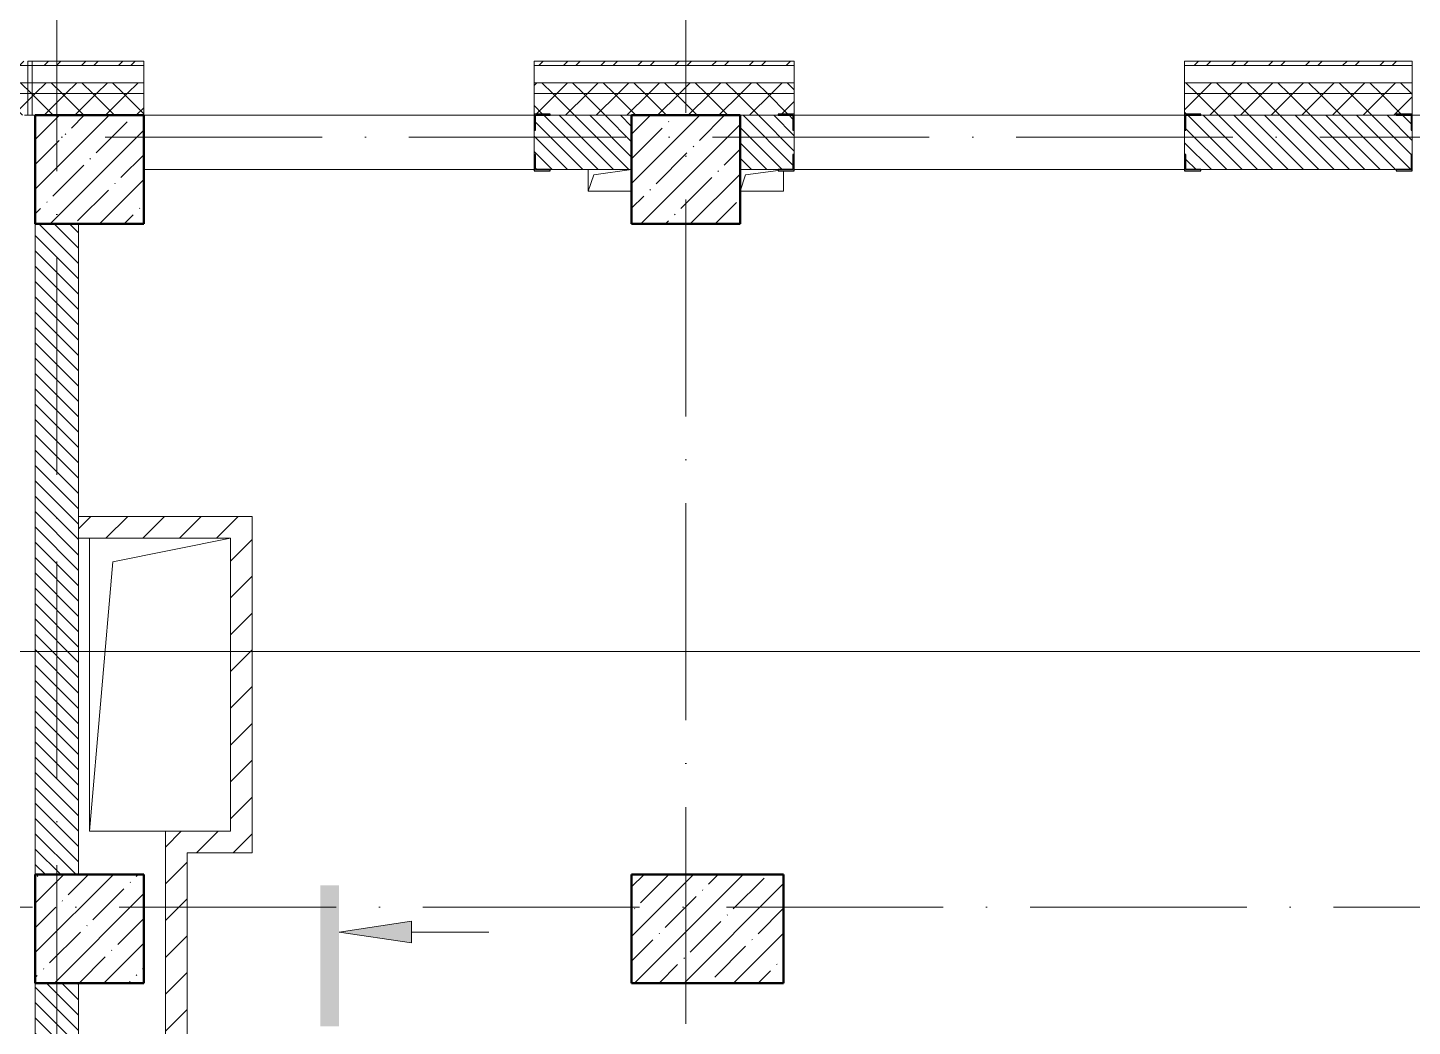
# Model space of a CAD drawing. Header units: millimetres. Extents: x -537608 to 253996, y -217170 to 186033.
# Drawn here: x -103970 to -97585, y 176022 to 180625 of the extents above; entities that cross this region are included whole.
import ezdxf

# ---------------------------------------------------------------- set-up
doc = ezdxf.new("R2010")
doc.units = ezdxf.units.MM
doc.linetypes.add('50_200_ШТРИХ_1Т_ш5_п1_п1_', pattern=[1400, 1000, -200, 0, -200])
for name, color, linetype, lineweight in [('A-____-NOTE-TEXT', 7, 'Continuous', 9), ('A-____-NOTE-TEXT-1', 7, 'Continuous', 5), ('A-FLOR-____-OTLN', 7, 'Continuous', 9), ('A-GENM-____-MCUT', 7, 'Continuous', 25), ('A-GENM-____-OTLN', 7, 'Continuous', 9), ('A-GENM-____-OTLN-1', 7, 'Continuous', 25), ('A-WALL-____-MCUT', 7, 'Continuous', 13), ('A-WALL-____-MCUT-1', 7, 'Continuous', 9), ('A-WALL-____-OTLN', 7, 'Continuous', 9), ('A-WALL-____-PATT-1', 7, 'Continuous', 9), ('A-WALL-FNSH-MCUT-1', 7, 'Continuous', 9), ('S-COLS-____-MCUT', 7, 'Continuous', 50), ('S-COLS-____-OTLN', 7, 'Continuous', 9), ('S-GRID-____-OTLN-1', 7, '50_200_ШТРИХ_1Т_ш5_п1_п1_', 9)]:
    doc.layers.add(name, color=color, linetype=linetype, lineweight=lineweight)
doc.layers.add('G-____-____-SYMB-1', color=9, linetype='Continuous', lineweight=9, true_color=0x808080)
pattern_1 = [(45, (-178684.97, 94540.11), (-70.71068, 70.71068), []), (135, (-178684.97, 94540.11), (-70.71068, -70.71068), [])]
pattern_2 = [(135, (-178684.97, 94540.114), (-35.35534, -35.35534), [])]
pattern_3 = [(45, (-178684.97, 94540.11), (-85.53659, 85.53659), []), (45, (-178627.95, 94540.11), (-85.53659, 85.53659), [])]
pattern_4 = [(45, (-178684.97, 94540.11), (-84.85281, 84.85281), [])]

# ---------------------------------------------------------------- blocks, each defined once
blk = doc.blocks.new('BSC_Колонна _Прямоугольная - 500х500-V43-АР1_План отверстий 3 этажа в осях 1-64_Ю-ЯЯ')
at = {"layer": 'S-COLS-____-OTLN'}
h = blk.add_hatch(dxfattribs=at)
h.set_pattern_fill('FP_51', color=256, style=0, pattern_type=2)
h.set_pattern_definition([(45, (-77750, -85431.04), (-114.04925, 114.04925), []), (45, (-77635.95, -85431.04), (-114.04925, 114.04925), [201.613, -40.323, 3.353, -36.97])])
h.paths.add_polyline_path([(-250, -250), (250, -250), (250, 250), (-250, 250)], flags=0)
at = {"layer": 'S-COLS-____-MCUT'}
for p, q in [((250, 250), (-250, 250)), ((-250, 250), (-250, -250)), ((250, -250), (250, 250)), ((-250, -250), (250, -250))]:
    blk.add_line(p, q, dxfattribs=at)
blk = doc.blocks.new('BSC_Колонна _Прямоугольная - 500х500-V92-АР1_План отверстий 3 этажа в осях 1-64_Ю-ЯЯ')
at = {"layer": 'S-COLS-____-OTLN'}
h = blk.add_hatch(dxfattribs=at)
h.set_pattern_fill('FP_97', color=256, style=0, pattern_type=2)
h.set_pattern_definition([(45, (-75000, -85431.04), (-114.04925, 114.04925), []), (45, (-74885.95, -85431.04), (-114.04925, 114.04925), [201.613, -40.323, 3.353, -36.97])])
h.paths.add_polyline_path([(-250, -250), (250, -250), (250, 250), (-250, 250)], flags=0)
at = {"layer": 'S-COLS-____-MCUT'}
for p, q in [((250, 250), (-250, 250)), ((-250, 250), (-250, -250)), ((250, -250), (250, 250)), ((-250, -250), (250, -250))]:
    blk.add_line(p, q, dxfattribs=at)
blk = doc.blocks.new('BSC_Колонна _Прямоугольная - 500х700-V140-АР1_План отверстий 3 этажа в осях 1-64_Ю-ЯЯ')
at = {"layer": 'S-COLS-____-OTLN'}
h = blk.add_hatch(dxfattribs=at)
h.set_pattern_fill('FP_145', color=256, style=0, pattern_type=2)
h.set_pattern_definition([(315, (-81931.04, 77850), (114.04925, 114.04925), []), (315, (-81931.04, 77735.95), (114.04925, 114.04925), [201.613, -40.323, 3.353, -36.97])])
h.paths.add_polyline_path([(-250, 350), (-250, -350), (250, -350), (250, 350)], flags=0)
at = {"layer": 'S-COLS-____-MCUT'}
for p, q in [((250, 350), (-250, 350)), ((-250, 350), (-250, -350)), ((250, -350), (250, 350)), ((-250, -350), (250, -350))]:
    blk.add_line(p, q, dxfattribs=at)
blk = doc.blocks.new('Фахверк_СКБ_Уголок - 250_2700-27497298-АР1_План отверстий 3 этажа в осях 1-64_Ю-ЯЯ')
at = {"layer": 'A-GENM-____-MCUT'}
for p, q in [((200, 181), (125, 181)), ((125, 181), (125, 106)), ((131, 106), (131, 175)), ((131, 175), (200, 175)), ((200, 175), (200, 181)), ((125, 106), (131, 106)), ((131, -6), (125, -6)), ((125, -6), (125, -81)), ((131, -75), (131, -6)), ((125, -81), (200, -81)), ((200, -75), (131, -75)), ((200, -81), (200, -75))]:
    blk.add_line(p, q, dxfattribs=at)
blk = doc.blocks.new('AR_Отверстие прямоугольное _в плите_ - AR_Отверстие прямоугольное _в плите_-30510712-АР1_План отверстий 3 этажа в осях 1-64_Ю-ЯЯ')
at = {"layer": 'A-GENM-____-OTLN'}
for p, q in [((-100, 50), (-100, -50)), ((-100, -50), (-75, 25)), ((-75, 25), (100, 50)), ((-100, -50), (100, -50))]:
    blk.add_line(p, q, dxfattribs=at)
blk = doc.blocks.new('AR_Отверстие прямоугольное _в плите_ - AR_Отверстие прямоугольное _в плите_-V181-АР1_План отверстий 3 этажа в осях 1-64_Ю-ЯЯ')
at = {"layer": 'A-GENM-____-OTLN'}
for p, q in [((-100, -50), (-75, 25)), ((-75, 25), (75, 46.4)), ((100, -50), (100, 44)), ((-100, -50), (100, -50))]:
    blk.add_line(p, q, dxfattribs=at)
blk = doc.blocks.new('AR_Отверстие прямоугольное _в плите_ - AR_Отверстие прямоугольное _в плите_-30552512-АР1_План отверстий 3 этажа в осях 1-64_Ю-ЯЯ')
at = {"layer": 'A-GENM-____-OTLN'}
for p, q in [((-325, 675), (-325, -675)), ((-216.7, 566.7), (325, 675)), ((-325, -675), (-216.7, 566.7)), ((-325, -675), (25, -675))]:
    blk.add_line(p, q, dxfattribs=at)
blk = doc.blocks.new('Стены 2 - Стены 4-31194547-АР1_План отверстий 3 этажа в осях 1-64_Ю-ЯЯ')
at = {"layer": 'A-WALL-____-MCUT'}
for p, q in [((-1798.5, 41030.2), (-1798.5, 41010.2)), ((-1548.5, 41030.2), (-1798.5, 41030.2)), ((-1798.5, 41010.2), (-1548.5, 41010.2)), ((-1548.5, 41010.2), (-1548.5, 41030.2))]:
    blk.add_line(p, q, dxfattribs=at)

msp = doc.modelspace()

# ---------------------------------------------------------------- hatches: boundary and pattern name
at = {"layer": 'A-____-NOTE-TEXT-1'}
for points in [[(-102533.8743, 176021.5618), (-102533.8743, 176671.5618), (-102620.6108, 176671.5618), (-102620.6108, 176021.5618)], [(-102200.2328, 176405.7137), (-102200.2328, 176505.7137), (-102533.8743, 176455.7137)]]:
    msp.add_hatch(color=256, dxfattribs=at).paths.add_polyline_path(points, flags=0)
at = {"layer": 'A-WALL-____-PATT-1'}
h = msp.add_hatch(dxfattribs=at)
h.set_pattern_fill('FP_6', color=256, style=0, pattern_type=2)
h.set_pattern_definition(pattern_3)
h.paths.add_polyline_path([(-103969.9702, 180451.1558), (-103969.9702, 180471.1558), (-106984.9702, 180471.1558), (-106984.9702, 180451.1558), (-104465.4961, 180451.1558)], flags=0)
h.paths.add_polyline_path([(-109984.9702, 180451.1558), (-108784.9702, 180451.1558), (-108784.9702, 180471.1558), (-109984.9702, 180471.1558)], flags=0)
h.paths.add_polyline_path([(-114784.9702, 180451.1558), (-114784.9702, 180471.1558), (-116034.9702, 180471.1558), (-116034.9702, 180451.1558), (-115070.2818, 180451.1558)], flags=0)
h.paths.add_polyline_path([(-112984.9702, 180451.1558), (-111784.9702, 180451.1558), (-111784.9702, 180471.1558), (-112984.9702, 180471.1558)], flags=0)
h.paths.add_polyline_path([(-117834.9702, 180451.1558), (-117834.9702, 180471.1558), (-119034.9702, 180471.1558), (-119034.9702, 180451.1558), (-118605.2104, 180451.1558)], flags=0)
h.paths.add_polyline_path([(-122034.9702, 180451.1558), (-120834.9702, 180451.1558), (-120834.9702, 180471.1558), (-122034.9702, 180471.1558)], flags=0)
h.paths.add_polyline_path([(-123834.9702, 180451.1558), (-123834.9702, 180471.1558), (-125034.9702, 180471.1558), (-125034.9702, 180451.1558)], flags=0)
h.paths.add_polyline_path([(-126834.9702, 180451.1558), (-126834.9702, 180471.1558), (-128519.9702, 180471.1558), (-128519.9702, 180451.1558)], flags=0)
h = msp.add_hatch(dxfattribs=at)
h.set_pattern_fill('FP_6', color=256, style=0, pattern_type=2)
h.set_pattern_definition(pattern_3)
h.paths.add_polyline_path([(-92859.9702, 180451.1558), (-91734.9702, 180451.1558), (-91734.9702, 180471.1558), (-92859.9702, 180471.1558)], flags=0)
h.paths.add_polyline_path([(-98279.371, 180451.1558), (-97584.9702, 180451.1558), (-97584.9702, 180471.1558), (-98634.9702, 180471.1558), (-98634.9702, 180451.1558)], flags=0)
h.paths.add_polyline_path([(-95628.1746, 180451.1558), (-94659.9702, 180451.1558), (-94659.9702, 180471.1558), (-95784.9702, 180471.1558), (-95784.9702, 180451.1558)], flags=0)
h.paths.add_polyline_path([(-101634.9702, 180451.1558), (-100434.9702, 180451.1558), (-100434.9702, 180471.1558), (-101634.9702, 180471.1558)], flags=0)
h.paths.add_polyline_path([(-103949.9702, 180451.1558), (-103434.9702, 180451.1558), (-103434.9702, 180471.1558), (-103949.9702, 180471.1558)], flags=0)
h = msp.add_hatch(dxfattribs=at)
h.set_pattern_fill('FP_4', color=256, style=0, pattern_type=2)
h.set_pattern_definition(pattern_1)
h.paths.add_polyline_path([(-77204.9702, 180321.1558), (-77204.9702, 180371.1558), (-84184.9702, 180371.1558), (-84184.9702, 180321.1558), (-79720.996, 180321.1558)], flags=0)
h.paths.add_polyline_path([(-85184.9702, 180321.1558), (-85184.9702, 180371.1558), (-86934.9702, 180371.1558), (-86934.9702, 180321.1558), (-86790.8532, 180321.1558)], flags=0)
h.paths.add_polyline_path([(-92859.9702, 180321.1558), (-91734.9702, 180321.1558), (-91734.9702, 180371.1558), (-92859.9702, 180371.1558)], flags=0)
h.paths.add_polyline_path([(-94659.9702, 180321.1558), (-94659.9702, 180371.1558), (-95784.9702, 180371.1558), (-95784.9702, 180321.1558), (-94744.4425, 180321.1558)], flags=0)
h.paths.add_polyline_path([(-98279.371, 180321.1558), (-97584.9702, 180321.1558), (-97584.9702, 180371.1558), (-98634.9702, 180371.1558), (-98634.9702, 180321.1558)], flags=0)
h.paths.add_polyline_path([(-101634.9702, 180321.1558), (-100434.9702, 180321.1558), (-100434.9702, 180371.1558), (-101634.9702, 180371.1558)], flags=0)
h.paths.add_polyline_path([(-103434.9702, 180321.1558), (-103434.9702, 180371.1558), (-106984.9702, 180371.1558), (-106984.9702, 180321.1558), (-104465.4961, 180321.1558)], flags=0)
h.paths.add_polyline_path([(-108784.9702, 180321.1558), (-108784.9702, 180371.1558), (-109984.9702, 180371.1558), (-109984.9702, 180321.1558)], flags=0)
h.paths.add_polyline_path([(-114784.9702, 180321.1558), (-114784.9702, 180371.1558), (-116034.9702, 180371.1558), (-116034.9702, 180321.1558), (-115070.2818, 180321.1558)], flags=0)
h.paths.add_polyline_path([(-112984.9702, 180321.1558), (-111784.9702, 180321.1558), (-111784.9702, 180371.1558), (-112984.9702, 180371.1558)], flags=0)
h.paths.add_polyline_path([(-120834.9702, 180321.1558), (-120834.9702, 180371.1558), (-122034.9702, 180371.1558), (-122034.9702, 180321.1558)], flags=0)
h.paths.add_polyline_path([(-117834.9702, 180321.1558), (-117834.9702, 180371.1558), (-119034.9702, 180371.1558), (-119034.9702, 180321.1558), (-118605.2104, 180321.1558)], flags=0)
h.paths.add_polyline_path([(-123834.9702, 180321.1558), (-123834.9702, 180371.1558), (-125034.9702, 180371.1558), (-125034.9702, 180321.1558)], flags=0)
h.paths.add_polyline_path([(-126834.9702, 180321.1558), (-126834.9702, 180371.1558), (-128634.9702, 180371.1558), (-128634.9702, 180321.1558)], flags=0)
h = msp.add_hatch(dxfattribs=at)
h.set_pattern_fill('FP_4', color=256, style=0, pattern_type=2)
h.set_pattern_definition(pattern_1)
h.paths.add_polyline_path([(-77284.9702, 180221.1558), (-77204.9702, 180221.1558), (-77204.9702, 180321.1558), (-84184.9702, 180321.1558), (-84184.9702, 180221.1558), (-77334.9702, 180221.1558)], flags=0)
h.paths.add_polyline_path([(-85184.9702, 180221.1558), (-85184.9702, 180321.1558), (-86934.9702, 180321.1558), (-86934.9702, 180227.1558), (-86859.9702, 180227.1558), (-86859.9702, 180221.1558), (-85684.9702, 180221.1558)], flags=0)
h.paths.add_polyline_path([(-94734.9702, 180221.1558), (-94734.9702, 180227.1558), (-94659.9702, 180227.1558), (-94659.9702, 180321.1558), (-95784.9702, 180321.1558), (-95784.9702, 180221.1558), (-94744.4425, 180221.1558)], flags=0)
h.paths.add_polyline_path([(-92093.246, 180221.1558), (-91809.9702, 180221.1558), (-91809.9702, 180227.1558), (-91734.9702, 180227.1558), (-91734.9702, 180321.1558), (-92859.9702, 180321.1558), (-92859.9702, 180227.1558), (-92784.9702, 180227.1558), (-92784.9702, 180221.1558)], flags=0)
h.paths.add_polyline_path([(-97659.9702, 180221.1558), (-97659.9702, 180227.1558), (-97584.9702, 180227.1558), (-97584.9702, 180321.1558), (-98634.9702, 180321.1558), (-98634.9702, 180227.1558), (-98559.9702, 180227.1558), (-98559.9702, 180221.1558), (-98279.371, 180221.1558)], flags=0)
h.paths.add_polyline_path([(-100509.9702, 180221.1558), (-100509.9702, 180227.1558), (-100434.9702, 180227.1558), (-100434.9702, 180321.1558), (-101634.9702, 180321.1558), (-101634.9702, 180227.1558), (-101559.9702, 180227.1558), (-101559.9702, 180221.1558), (-100684.9702, 180221.1558)], flags=0)
h.paths.add_polyline_path([(-103434.9702, 180221.1558), (-103434.9702, 180321.1558), (-106984.9702, 180321.1558), (-106984.9702, 180227.1558), (-106909.9702, 180227.1558), (-106909.9702, 180221.1558), (-103934.9702, 180221.1558)], flags=0)
h.paths.add_polyline_path([(-109484.9702, 180221.1558), (-108859.9702, 180221.1558), (-108859.9702, 180227.1558), (-108784.9702, 180227.1558), (-108784.9702, 180321.1558), (-109984.9702, 180321.1558), (-109984.9702, 180221.1558)], flags=0)
h.paths.add_polyline_path([(-115434.9702, 180221.1558), (-114859.9702, 180221.1558), (-114859.9702, 180227.1558), (-114784.9702, 180227.1558), (-114784.9702, 180321.1558), (-116034.9702, 180321.1558), (-116034.9702, 180227.1558), (-115959.9702, 180227.1558), (-115959.9702, 180221.1558), (-115934.9702, 180221.1558)], flags=0)
h.paths.add_polyline_path([(-112909.9702, 180221.1558), (-111859.9702, 180221.1558), (-111859.9702, 180227.1558), (-111784.9702, 180227.1558), (-111784.9702, 180321.1558), (-112984.9702, 180321.1558), (-112984.9702, 180227.1558), (-112909.9702, 180227.1558)], flags=0)
h.paths.add_polyline_path([(-118605.2104, 180221.1558), (-117909.9702, 180221.1558), (-117909.9702, 180227.1558), (-117834.9702, 180227.1558), (-117834.9702, 180321.1558), (-119034.9702, 180321.1558), (-119034.9702, 180227.1558), (-118959.9702, 180227.1558), (-118959.9702, 180221.1558)], flags=0)
h.paths.add_polyline_path([(-120909.9702, 180221.1558), (-120909.9702, 180227.1558), (-120834.9702, 180227.1558), (-120834.9702, 180321.1558), (-122034.9702, 180321.1558), (-122034.9702, 180227.1558), (-121959.9702, 180227.1558), (-121959.9702, 180221.1558), (-121434.9702, 180221.1558)], flags=0)
h.paths.add_polyline_path([(-124959.9702, 180221.1558), (-123909.9702, 180221.1558), (-123909.9702, 180227.1558), (-123834.9702, 180227.1558), (-123834.9702, 180321.1558), (-125034.9702, 180321.1558), (-125034.9702, 180227.1558), (-124959.9702, 180227.1558)], flags=0)
h.paths.add_polyline_path([(-126909.9702, 180221.1558), (-126909.9702, 180227.1558), (-126834.9702, 180227.1558), (-126834.9702, 180321.1558), (-128634.9702, 180321.1558), (-128634.9702, 180221.1558), (-127684.9702, 180221.1558)], flags=0)
h = msp.add_hatch(dxfattribs=at)
h.set_pattern_fill('FP_9', color=256, style=0, pattern_type=2)
h.set_pattern_definition(pattern_2)
h.paths.add_polyline_path([(-101628.9702, 179971.1558), (-101184.9702, 179971.1558), (-101184.9702, 180221.1558), (-101628.9702, 180221.1558), (-101628.9702, 180152.1558), (-101634.9702, 180152.1558), (-101634.9702, 180040.1558), (-101628.9702, 180040.1558)], flags=0)
h = msp.add_hatch(dxfattribs=at)
h.set_pattern_fill('FP_9', color=256, style=0, pattern_type=2)
h.set_pattern_definition(pattern_2)
h.paths.add_polyline_path([(-97590.9702, 179971.1558), (-97590.9702, 180040.1558), (-97584.9702, 180040.1558), (-97584.9702, 180152.1558), (-97590.9702, 180152.1558), (-97590.9702, 180221.1558), (-98628.9702, 180221.1558), (-98628.9702, 180152.1558), (-98634.9702, 180152.1558), (-98634.9702, 180040.1558), (-98628.9702, 180040.1558), (-98628.9702, 179971.1558), (-97659.9702, 179971.1558)], flags=0)
h.paths.add_polyline_path([(-100684.9702, 179971.1558), (-100440.9702, 179971.1558), (-100440.9702, 180040.1558), (-100434.9702, 180040.1558), (-100434.9702, 180152.1558), (-100440.9702, 180152.1558), (-100440.9702, 180221.1558), (-100684.9702, 180221.1558), (-100684.9702, 180152.1558)], flags=0)
h = msp.add_hatch(dxfattribs=at)
h.set_pattern_fill('FP_9', color=256, style=0, pattern_type=2)
h.set_pattern_definition(pattern_2)
h.paths.add_polyline_path([(-103734.9702, 176721.1558), (-103734.9702, 179721.1558), (-103934.9702, 179721.1558), (-103934.9702, 176721.1558)], flags=0)
h = msp.add_hatch(dxfattribs=at)
h.set_pattern_fill('FP_7', color=256, style=0, pattern_type=2)
h.set_pattern_definition(pattern_4)
h.paths.add_polyline_path([(-103034.9702, 178271.1558), (-103034.9702, 178371.1558), (-103734.9702, 178371.1558), (-103734.9702, 178271.1558)], flags=0)
h = msp.add_hatch(dxfattribs=at)
h.set_pattern_fill('FP_7', color=256, style=0, pattern_type=2)
h.set_pattern_definition(pattern_4)
h.paths.add_polyline_path([(-103034.9702, 176821.1558), (-102934.9702, 176821.1558), (-102934.9702, 178371.1558), (-103034.9702, 178371.1558), (-103034.9702, 176921.1558)], flags=0)
h = msp.add_hatch(dxfattribs=at)
h.set_pattern_fill('FP_7', color=256, style=0, pattern_type=2)
h.set_pattern_definition(pattern_4)
h.paths.add_polyline_path([(-103284.9702, 173471.1558), (-103237.9702, 173471.1558), (-103238.2116, 173518.1558), (-103331.9702, 173518.1558), (-103331.9702, 173471.1558)], flags=0)
h.paths.add_polyline_path([(-103276.9057, 174121.1558), (-103234.9702, 174121.1558), (-103234.9702, 174321.1558), (-103334.9702, 174321.1558), (-103334.9702, 174121.1558), (-103279.7978, 174121.1558)], flags=0)
h.paths.add_polyline_path([(-103328.5186, 174921.1558), (-103234.9702, 174921.1558), (-103234.9702, 175146.1558), (-103334.9702, 175146.1558), (-103334.9702, 174921.1558)], flags=0)
h.paths.add_polyline_path([(-103234.9702, 175351.1558), (-103234.9702, 176921.1558), (-103334.9702, 176921.1558), (-103334.9702, 175351.1558), (-103316.6369, 175351.1558)], flags=0)
h = msp.add_hatch(dxfattribs=at)
h.set_pattern_fill('FP_7', color=256, style=0, pattern_type=2)
h.set_pattern_definition(pattern_4)
h.paths.add_polyline_path([(-103034.9702, 176821.1558), (-103034.9702, 176921.1558), (-103234.9702, 176921.1558), (-103234.9702, 176821.1558)], flags=0)
h = msp.add_hatch(dxfattribs=at)
h.set_pattern_fill('FP_9', color=256, style=0, pattern_type=2)
h.set_pattern_definition(pattern_2)
h.paths.add_polyline_path([(-103934.9702, 170371.1558), (-103734.9702, 170371.1558), (-103734.9702, 176221.1558), (-103934.9702, 176221.1558), (-103934.9702, 171137.3879)], flags=0)
at = {"layer": 'S-COLS-____-OTLN'}
h = msp.add_hatch(dxfattribs=at)
h.set_pattern_fill('FP_12', color=256, style=0, pattern_type=2)
h.set_pattern_definition([(45, (-178684.97, 94540.11), (-114.04925, 114.04925), []), (45, (-178570.92, 94540.11), (-114.04925, 114.04925), [201.612, -40.322, 3.353, -36.97])])
h.paths.add_polyline_path([(-103434.9702, 176221.1558), (-103434.9702, 176721.1558), (-103934.9702, 176721.1558), (-103934.9702, 176221.1558)], flags=0)

# ---------------------------------------------------------------- linework, layer by layer
at = {"layer": 'A-____-NOTE-TEXT'}
for p, q in [((-102200.2328, 176505.7137), (-102533.8743, 176455.7137)), ((-102200.2328, 176405.7137), (-102200.2328, 176505.7137)), ((-102533.8743, 176455.7137), (-102200.2328, 176405.7137)), ((-102200.2328, 176455.7137), (-101843.9828, 176455.7137))]:
    msp.add_line(p, q, dxfattribs=at)
at = {"layer": 'A-FLOR-____-OTLN'}
for p, q in [((-103684.9702, 176921.1558), (-103684.9702, 178271.1558)), ((-103334.9702, 176921.1558), (-103684.9702, 176921.1558))]:
    msp.add_line(p, q, dxfattribs=at)
at = {"layer": 'A-WALL-____-MCUT'}
for p, q in [((-103434.9702, 180451.1558), (-106984.9702, 180451.1558)), ((-103434.9702, 180221.1558), (-103434.9702, 180451.1558)), ((-100434.9702, 180451.1558), (-101634.9702, 180451.1558)), ((-101634.9702, 180451.1558), (-101634.9702, 180227.1558)), ((-100434.9702, 180227.1558), (-100434.9702, 180451.1558)), ((-97584.9702, 180451.1558), (-98634.9702, 180451.1558)), ((-98634.9702, 180451.1558), (-98634.9702, 180227.1558)), ((-97584.9702, 180227.1558), (-97584.9702, 180451.1558)), ((-103984.9702, 180221.1558), (-103934.9702, 180221.1558)), ((-101634.9702, 180152.1558), (-101634.9702, 180040.1558)), ((-100434.9702, 180040.1558), (-100434.9702, 180152.1558)), ((-98634.9702, 180152.1558), (-98634.9702, 180040.1558)), ((-97584.9702, 180040.1558), (-97584.9702, 180152.1558)), ((-101559.9702, 179971.1558), (-101184.9702, 179971.1558)), ((-100684.9702, 179971.1558), (-100509.9702, 179971.1558)), ((-98559.9702, 179971.1558), (-97659.9702, 179971.1558)), ((-103934.9702, 179721.1558), (-103934.9702, 176721.1558)), ((-103734.9702, 176721.1558), (-103734.9702, 179721.1558)), ((-103934.9702, 176721.1558), (-103734.9702, 176721.1558)), ((-103934.9702, 176221.1558), (-103934.9702, 170371.1558)), ((-103734.9702, 176221.1558), (-103934.9702, 176221.1558)), ((-103734.9702, 170371.1558), (-103734.9702, 176221.1558))]:
    msp.add_line(p, q, dxfattribs=at)
at = {"layer": 'A-WALL-____-MCUT-1'}
for p, q in [((-103434.9702, 180371.1558), (-106984.9702, 180371.1558)), ((-103434.9702, 180321.1558), (-106984.9702, 180321.1558)), ((-100434.9702, 180371.1558), (-101634.9702, 180371.1558)), ((-100434.9702, 180321.1558), (-101634.9702, 180321.1558)), ((-97584.9702, 180371.1558), (-98634.9702, 180371.1558)), ((-97584.9702, 180321.1558), (-98634.9702, 180321.1558)), ((-101559.9702, 180221.1558), (-101184.9702, 180221.1558)), ((-100684.9702, 180221.1558), (-100509.9702, 180221.1558)), ((-100509.9702, 180221.1558), (-100684.9702, 180221.1558)), ((-98559.9702, 180221.1558), (-97659.9702, 180221.1558)), ((-97659.9702, 180221.1558), (-98559.9702, 180221.1558))]:
    msp.add_line(p, q, dxfattribs=at)
at = {"layer": 'A-WALL-____-OTLN'}
for p, q in [((-101634.9702, 180221.1558), (-103434.9702, 180221.1558)), ((-98634.9702, 180221.1558), (-100434.9702, 180221.1558)), ((-95784.9702, 180221.1558), (-97584.9702, 180221.1558)), ((-101634.9702, 179971.1558), (-103434.9702, 179971.1558)), ((-98634.9702, 179971.1558), (-100434.9702, 179971.1558))]:
    msp.add_line(p, q, dxfattribs=at)
at = {"layer": 'A-WALL-FNSH-MCUT-1'}
for p, q in [((-103434.9702, 180471.1558), (-103949.9702, 180471.1558)), ((-103949.9702, 180471.1558), (-103949.9702, 180451.1558)), ((-103949.9702, 180451.1558), (-103434.9702, 180451.1558)), ((-103434.9702, 180451.1558), (-103434.9702, 180471.1558)), ((-100434.9702, 180471.1558), (-101634.9702, 180471.1558)), ((-101634.9702, 180471.1558), (-101634.9702, 180451.1558)), ((-101634.9702, 180451.1558), (-100434.9702, 180451.1558)), ((-100434.9702, 180451.1558), (-100434.9702, 180471.1558)), ((-97584.9702, 180471.1558), (-98634.9702, 180471.1558)), ((-98634.9702, 180471.1558), (-98634.9702, 180451.1558)), ((-98634.9702, 180451.1558), (-97584.9702, 180451.1558)), ((-97584.9702, 180451.1558), (-97584.9702, 180471.1558)), ((-102934.9702, 178371.1558), (-103734.9702, 178371.1558)), ((-102934.9702, 176821.1558), (-102934.9702, 178371.1558)), ((-103734.9702, 178271.1558), (-103034.9702, 178271.1558)), ((-103034.9702, 178271.1558), (-103034.9702, 176921.1558)), ((-103334.9702, 176921.1558), (-103334.9702, 175521.1558)), ((-103034.9702, 176921.1558), (-103334.9702, 176921.1558)), ((-103234.9702, 175351.1558), (-103234.9702, 176821.1558)), ((-103234.9702, 176821.1558), (-102934.9702, 176821.1558))]:
    msp.add_line(p, q, dxfattribs=at)
at = {"layer": 'G-____-____-SYMB-1'}
msp.add_line((-183412.0724, 177749.1664), (-74216.9844, 177749.1664), dxfattribs=at)
at = {"layer": 'S-COLS-____-MCUT'}
for p, q in [((-103434.9702, 176721.1558), (-103934.9702, 176721.1558)), ((-103934.9702, 176721.1558), (-103934.9702, 176221.1558)), ((-103434.9702, 176221.1558), (-103434.9702, 176721.1558)), ((-103934.9702, 176221.1558), (-103434.9702, 176221.1558))]:
    msp.add_line(p, q, dxfattribs=at)
at = {"layer": 'S-GRID-____-OTLN-1'}
for p, q in [((-100934.9702, 185432.9652), (-100934.9702, 134521.1558)), ((-103834.9702, 185164.7688), (-103834.9702, 134521.1558)), ((-74610.5636, 180121.1558), (-183353.7404, 180121.1558)), ((-183353.7404, 176571.1558), (-74610.5636, 176571.1558))]:
    msp.add_line(p, q, dxfattribs=at)

# ---------------------------------------------------------------- block references
at = {"layer": 'A-GENM-____-OTLN'}
for name, p in [('AR_Отверстие прямоугольное _в плите_ - AR_Отверстие прямоугольное _в плите_-30510712-АР1_План отверстий 3 этажа в осях 1-64_Ю-ЯЯ', (-101284.9702, 179921.1558)), ('AR_Отверстие прямоугольное _в плите_ - AR_Отверстие прямоугольное _в плите_-V181-АР1_План отверстий 3 этажа в осях 1-64_Ю-ЯЯ', (-100584.9702, 179921.1558)), ('AR_Отверстие прямоугольное _в плите_ - AR_Отверстие прямоугольное _в плите_-30552512-АР1_План отверстий 3 этажа в осях 1-64_Ю-ЯЯ', (-103359.9702, 177596.1558))]:
    msp.add_blockref(name, p, dxfattribs=at)
at = {"layer": 'A-GENM-____-OTLN-1'}
for p in [(-101759.9702, 180046.1558), (-98759.9702, 180046.1558)]:
    msp.add_blockref('Фахверк_СКБ_Уголок - 250_2700-27497298-АР1_План отверстий 3 этажа в осях 1-64_Ю-ЯЯ', p, dxfattribs=at)
at = {"layer": 'A-GENM-____-OTLN-1', "rotation": 180}
for p in [(-100309.9702, 180146.1558), (-97459.9702, 180146.1558)]:
    msp.add_blockref('Фахверк_СКБ_Уголок - 250_2700-27497298-АР1_План отверстий 3 этажа в осях 1-64_Ю-ЯЯ', p, dxfattribs=at)
at = {"layer": 'A-WALL-____-OTLN', "rotation": 89.9999999999999}
msp.add_blockref('Стены 2 - Стены 4-31194547-АР1_План отверстий 3 этажа в осях 1-64_Ю-ЯЯ', (-62939.7282, 182019.6676), dxfattribs=at)
at = {"layer": 'S-COLS-____-OTLN'}
for name, p in [('BSC_Колонна _Прямоугольная - 500х500-V92-АР1_План отверстий 3 этажа в осях 1-64_Ю-ЯЯ', (-103684.9702, 179971.1558)), ('BSC_Колонна _Прямоугольная - 500х500-V43-АР1_План отверстий 3 этажа в осях 1-64_Ю-ЯЯ', (-100934.9702, 179971.1558))]:
    msp.add_blockref(name, p, dxfattribs=at)
at = {"layer": 'S-COLS-____-OTLN', "rotation": 89.9999999999999}
msp.add_blockref('BSC_Колонна _Прямоугольная - 500х700-V140-АР1_План отверстий 3 этажа в осях 1-64_Ю-ЯЯ', (-100834.9702, 176471.1558), dxfattribs=at)

doc.saveas('drawing.dxf')
